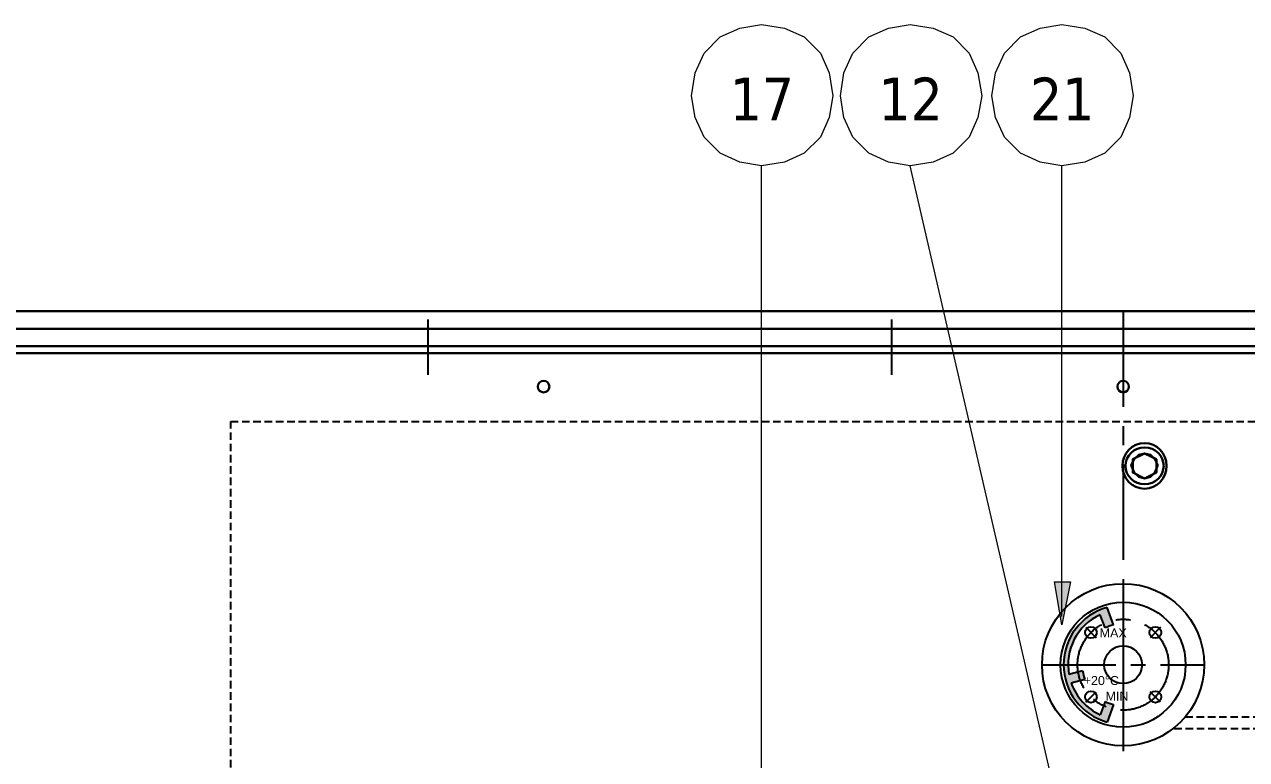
# Model space of a CAD drawing. Header units: millimetres. Extents: x 88585 to 99951, y -167251 to -159927.
# Drawn here: x 89869 to 90923, y -161442 to -160807 of the extents above; entities that cross this region are included whole.
import ezdxf

# ---------------------------------------------------------------- set-up
doc = ezdxf.new("R2010")
doc.units = ezdxf.units.MM
doc.header["$LTSCALE"] = 13
for name, pattern in [('CENTER', [50.8, 31.75, -6.35, 6.35, -6.35]), ('CENTER2', [1.125, 0.75, -0.125, 0.125, -0.125]), ('CENTERX2', [101.6, 63.5, -12.7, 12.7, -12.7]), ('DASHED', [0.75, 0.5, -0.25])]:
    doc.linetypes.add(name, pattern=pattern)
doc.layers.get('0').update_dxf_attribs({"color": 1, "linetype": 'CENTER'})
for name, color, linetype in [('1', 4, 'Continuous'), ('2细线层', 4, 'Continuous'), ('3中心线层', 1, 'CENTER'), ('4虚线层', 6, 'DASHED'), ('粗实线', 4, 'Continuous')]:
    doc.layers.add(name, color=color, linetype=linetype)
doc.layers.add('标注、文本', color=3, linetype='Continuous', lineweight=25)
doc.layers.add('铁心', color=3, linetype='Continuous', lineweight=0)
doc.styles.add('Note Text (ANSI)', font='arial.ttf')
doc.styles.add('Tahoma$001', font='tahoma.ttf', dxfattribs={"height": 2.159784})

# ---------------------------------------------------------------- blocks, each defined once
blk = doc.blocks.new('fgffg')
blk.add_hatch(color=256).paths.add_polyline_path([(26283.3, -83546.9, -0.054749), (26292.7, -83543.5), (26285.6, -83524, 0.757864), (26285.6, -83652), (26292.7, -83632.5, -0.054749), (26283.3, -83629), (26277.9, -83643.8, -0.201943), (26245.7, -83608.7), (26260.9, -83604.6, -0.054749), (26258.3, -83594.9), (26243.1, -83599, -0.342707), (26277.9, -83532.1)])
for p, q in [((26292.7, -83543.5), (26285.6, -83524)), ((26283.3, -83546.9), (26277.9, -83532.1)), ((26258.3, -83594.9), (26243.1, -83599)), ((26260.9, -83604.6), (26245.7, -83608.7)), ((26283.3, -83629), (26277.9, -83643.8)), ((26292.7, -83632.5), (26285.6, -83652))]:
    blk.add_line(p, q)
for radius, start, end in [(66.5, 105.6856, 254.3144), (61.5, 114.6661, 190.3339), (45.8, 103.7325, 116.2675), (45.8, 188.7325, 201.2675), (61.5, 199.6661, 245.3339), (45.8, 243.7325, 256.2675)]:
    blk.add_arc((26303.6, -83588), radius, start, end)
blk = doc.blocks.new('A$C6F763E90')
at = {"layer": '1', "color": 1, "linetype": 'CENTERX2', "lineweight": -3, "ltscale": 0.1}
for p, q in [((90.5, 181.1), (90.5, 0)), ((48.8, 132.3), (60.4, 120.7)), ((132.3, 132.3), (120.7, 120.7)), ((0, 90.5), (181.1, 90.5)), ((48.8, 48.8), (60.4, 60.4)), ((132.3, 48.8), (120.7, 60.4))]:
    blk.add_line(p, q, dxfattribs=at)
blk.add_circle((90.5, 90.5), 50.8, dxfattribs=at)
at = {"layer": '2细线层'}
for centre, radius in [((90.5, 90.5), 90.5), ((90.5, 90.5), 69.8), ((54.6, 126.5), 6.5), ((126.5, 126.5), 6.5), ((90.5, 90.5), 21.1), ((54.6, 54.6), 6.5), ((126.5, 54.6), 6.5)]:
    blk.add_circle(centre, radius, dxfattribs=at)
blk.add_blockref('fgffg', (-26213, 83678.5), dxfattribs=at)
at = {"layer": '2细线层', "style": 'Note Text (ANSI)'}
for s, p in [('MAX', (64.3, 121)), ('+20%%DC', (46.5, 67.9)), ('MIN', (70.9, 50.4))]:
    blk.add_text(s, height=10, dxfattribs=at).set_placement(p)
blk = doc.blocks.new('A$C3970166B')
at = {"layer": '标注、文本', "color": 4, "lineweight": 30}
for points in [[(20.32, 13.55), (18.63, 16.93), (16.09, 19.47), (12.7, 20.32), (9.31, 19.47), (6.77, 16.93), (5.08, 13.55), (6.77, 9.31), (9.31, 6.77), (12.7, 5.93), (16.09, 6.77), (18.63, 9.31)], [(19.47, 16.93), (12.7, 20.32), (5.93, 16.93), (5.93, 9.31), (12.7, 5.93), (19.47, 9.31)]]:
    blk.add_lwpolyline(points, close=True, dxfattribs=at)
for major_axis, ratio in [((0, 13.12), 0.967742), ((-11.01, 0), 0.961538)]:
    blk.add_ellipse((12.7, 13.12), major_axis=major_axis, ratio=ratio, start_param=0, end_param=6.283185, dxfattribs=at)

msp = doc.modelspace()

# ---------------------------------------------------------------- hatches: boundary and pattern name
at = {"layer": '铁心'}
for points in [[(90771.149, -161288.278), (90757.294, -161288.278), (90763.619, -161325.324)], [(90757.294, -161288.278), (90763.619, -161325.324), (90771.149, -161288.278)]]:
    msp.add_hatch(color=256, dxfattribs=at).paths.add_polyline_path(points)

# ---------------------------------------------------------------- linework, layer by layer
at = {"layer": '1', "color": 1, "linetype": 'CENTERX2', "lineweight": -3, "ltscale": 0.1}
msp.add_line((90816.59, -161054.834), (90816.59, -163147.832), dxfattribs=at)
at = {"layer": '3中心线层', "linetype": 'CENTER2', "lineweight": -3, "ltscale": 10}
for p, q in [((90216.612, -161061.92), (90216.612, -161109.716)), ((90616.612, -161061.92), (90616.612, -161109.716))]:
    msp.add_line(p, q, dxfattribs=at)
at = {"layer": '4虚线层'}
for p, q in [((90046.59, -161149.832), (91586.59, -161149.832)), ((90046.59, -163037.832), (90046.59, -161149.832)), ((90870.151, -161404.902), (91020.938, -161404.902)), ((90860.618, -161414.902), (91030.938, -161414.902))]:
    msp.add_line(p, q, dxfattribs=at)
at = {"layer": '标注、文本', "color": 4, "lineweight": 30}
for points in [[(90846.504, -161187.612), (90843.964, -161182.532), (90840.154, -161178.722), (90835.074, -161177.452), (90829.994, -161178.722), (90826.184, -161182.532), (90823.644, -161187.612), (90826.184, -161193.962), (90829.994, -161197.772), (90835.074, -161199.042), (90840.154, -161197.772), (90843.964, -161193.962)], [(90845.234, -161182.532), (90835.074, -161177.452), (90824.914, -161182.532), (90824.914, -161193.962), (90835.074, -161199.042), (90845.234, -161193.962)]]:
    msp.add_lwpolyline(points, close=True, dxfattribs=at)
for major_axis, ratio in [((0, 19.685), 0.967742), ((-16.51, 0), 0.961538)]:
    msp.add_ellipse((90835.074, -161188.247), major_axis=major_axis, ratio=ratio, start_param=0, end_param=6.283185, dxfattribs=at)
at = {"layer": '粗实线', "lineweight": 30}
for p, q in [((91816.59, -161054.834), (89816.59, -161054.834)), ((91816.59, -161069.834), (89816.59, -161069.834)), ((91816.59, -161084.834), (89816.59, -161084.834)), ((91810.59, -161090.834), (89822.59, -161090.834))]:
    msp.add_line(p, q, dxfattribs=at)
for centre in [(90316.59, -161119.852), (90816.59, -161119.852)]:
    msp.add_circle(centre, 5, dxfattribs=at)
at = {"layer": '铁心'}
for points in [[(90444.221, -160868.951), (90447.233, -160849.073), (90455.064, -160831.905), (90468.919, -160818.051), (90485.785, -160810.521), (90504.459, -160807.208), (90524.337, -160810.521), (90541.505, -160818.051), (90555.36, -160831.905), (90562.889, -160849.073), (90566.202, -160868.951), (90562.889, -160887.625), (90555.36, -160904.492), (90541.505, -160918.346), (90524.337, -160926.177), (90504.459, -160929.189), (90485.785, -160926.177), (90468.919, -160918.346), (90455.064, -160904.492), (90447.233, -160887.625)], [(90572.582, -160868.951), (90575.594, -160849.073), (90583.425, -160831.905), (90597.279, -160818.051), (90614.146, -160810.521), (90632.819, -160807.208), (90652.698, -160810.521), (90669.866, -160818.051), (90683.72, -160831.905), (90691.25, -160849.073), (90694.563, -160868.951), (90691.25, -160887.625), (90683.72, -160904.492), (90669.866, -160918.346), (90652.698, -160926.177), (90632.819, -160929.189), (90614.146, -160926.177), (90597.279, -160918.346), (90583.425, -160904.492), (90575.594, -160887.625)], [(90703.381, -160868.951), (90706.393, -160849.073), (90714.224, -160831.905), (90728.079, -160818.051), (90744.945, -160810.521), (90763.619, -160807.208), (90783.497, -160810.521), (90800.665, -160818.051), (90814.52, -160831.905), (90822.049, -160849.073), (90825.362, -160868.951), (90822.049, -160887.625), (90814.52, -160904.492), (90800.665, -160918.346), (90783.497, -160926.177), (90763.619, -160929.189), (90744.945, -160926.177), (90728.079, -160918.346), (90714.224, -160904.492), (90706.393, -160887.625)], [(90771.149, -161288.278), (90763.619, -161325.324), (90757.294, -161288.278)]]:
    msp.add_lwpolyline(points, close=True, dxfattribs=at)
for points in [[(90504.459, -161586.983), (90504.459, -160929.189), (90504.459, -160929.189)], [(90780.791, -161570.124), (90632.819, -160929.189), (90632.819, -160929.189)], [(90763.619, -161318.278), (90763.619, -160929.189), (90763.619, -160929.189)]]:
    msp.add_lwpolyline(points, dxfattribs=at)

# ---------------------------------------------------------------- block references
at = {"layer": '标注、文本'}
for name, p, xscale, yscale, zscale in [('A$C3970166B', (90816.024, -161207.932), 1.5, 1.5, 1.5), ('A$C6F763E90', (90746.59, -161429.832), 0.7730535615683038, 0.7730535615685312, 0.7730535615684708)]:
    msp.add_blockref(name, p, dxfattribs=dict(at, xscale=xscale, yscale=yscale, zscale=zscale))

# ---------------------------------------------------------------- texts
at = {"layer": '铁心', "style": 'Tahoma$001'}
for s, p in [('17', (90477.172, -160890.035)), ('12', (90605.532, -160890.035)), ('21', (90736.332, -160890.035))]:
    msp.add_text(s, height=36.9515, dxfattribs=at).set_placement(p)

doc.saveas('drawing.dxf')
